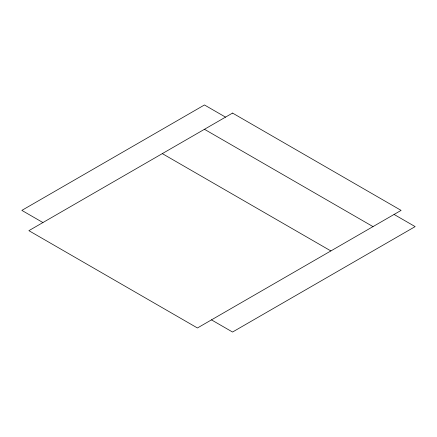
<?xml version="1.0" encoding="UTF-8"?>
<svg xmlns="http://www.w3.org/2000/svg" width="437" height="437" viewBox="0 0 437 437"><rect width="100%" height="100%" fill="white"/><g stroke="black" fill="none" stroke-linecap="round" stroke-linejoin="round"><path stroke-width="0.66" d="M225.525 117.127L204.456 104.967L21.85 210.388L42.919 222.553M394.081 214.447L415.15 226.612L232.544 332.033L211.475 319.873M204.456 129.292L373.012 226.612M162.313 153.622L330.869 250.936M232.544 113.074L28.875 230.665L197.431 327.979L401.106 210.388L232.544 113.074"/></g></svg>
